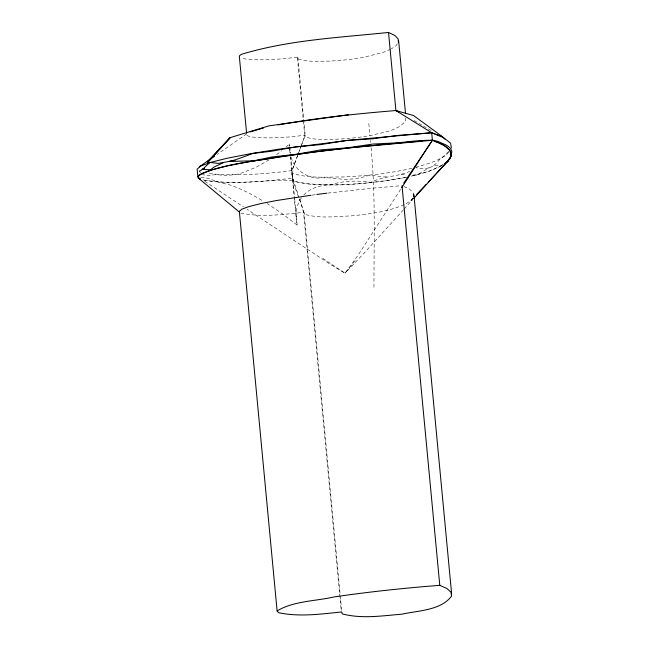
<?xml version="1.0" encoding="UTF-8"?>
<svg xmlns="http://www.w3.org/2000/svg" width="649" height="649" viewBox="0 0 649 649"><rect width="100%" height="100%" fill="white"/><g stroke="black" fill="none" stroke-linecap="round" stroke-linejoin="round"><path stroke-width="0.49" stroke-dasharray="3.25 2.43" d="M373.954 287.183C373.921 240.519 375.576 193.71 371.017 147.185M300.674 147.307L298.621 152.904L301.396 145.441M301.022 146.374L304.795 136.12L303.472 122.101M411.985 168.269C389.441 173.526 366.328 175.847 343.24 176.966C326.488 176.893 309.046 178.653 292.869 173.388L292.026 170.638L298.272 153.837M301.744 144.508L305.208 135.17L303.983 122.158M297.567 155.679L291.612 171.393C292.009 186.141 301.112 198.902 303.651 213.318L341.236 610.936M448.646 151.249C441.158 161.309 427.131 163.605 415.822 167.369M448.71 152.207L445.555 155.792L440.712 158.259L436.745 163.053L431.869 166.712L428.656 167.937L416.544 175.141L411.701 174.638M400.62 189.37L357.891 255.511L345.017 273.237L329.578 263.908L246.92 209.197M412.74 197.994L411.215 200.273L405.844 203.891M301.404 197.831C295.701 205.587 295.303 215.922 297.153 225.057L282.21 213.683L267.169 203.559M397.334 43.816L395.785 45.925L391.388 48.789M322.804 258.326L345.017 273.237L356.342 259.194M412.861 198.391L411.215 200.273L413.259 198.099M403.475 209.781L365.509 251.609L345.017 273.237M404.157 209.035L412.967 199.324M303.748 195C310.49 187.731 320.768 185.176 330.365 184.819C343.394 180.698 357.364 180.317 370.814 182.369C383.08 176.098 397.237 176.796 409.681 171.49M443.21 164.027L441.409 165.649L434.376 165.544L431.869 166.712M285.966 147.12L289.495 144.029L289.681 145.993M276.636 154.722L281.69 150.73M442.294 165.162L429.662 171.052L410.768 176.252M246.677 133.897L217.131 154.446M269.205 159.832L256.736 166.923L243.797 172.334L237.615 174.151L226.047 175.709L215.906 174.492L208.102 175.838L202.391 174.508M441.255 165.982L431.723 170.298L419.627 174.167L410.184 176.398M404.1 204.63C387.494 211.972 369.151 214.016 351.255 215.898C335.744 216.474 319.519 218.762 304.413 214.219L298.702 196.201M390.649 49.267L383.308 52.342L363.578 57.323A39.97 5.768 -5.4 0 1 328.767 61.128C318.562 61.055 307.837 62.328 298.029 58.864L297.826 57.088C280.368 59.302 262.626 60.811 245.062 58.962A39.97 5.768 -5.4 0 1 241.144 58.077M406.907 177.072C386.228 181.582 365.062 183.456 343.954 184.535C327.201 184.462 309.76 186.231 293.583 180.966L292.74 178.215L290.703 156.774M428.656 167.937L424.86 168.74L415.847 167.758M405.455 177.51C369.021 183.391 330.917 188.835 294.386 181.379A26.763 3.862 -5.4 0 0 270.114 180.755C248.153 182.061 225.811 183.943 203.997 180.203M311.926 195.13L316.809 194.449M327.786 193.078L373.759 188.064L401.001 185.768M292.026 170.638C263.948 174.127 235.441 176.301 207.201 173.445M386.585 176.755L383.543 176.99L370.117 174.979C361.323 178.029 352.018 179.611 342.704 179.319C334.462 178.11 326.496 177.339 318.18 178.094C305.135 177.672 293.04 168.059 290.574 155.087M200.809 177.266C209.911 177.331 217.707 183.367 226.834 183.992C239.96 188.007 252.193 194.457 263.883 201.563M401.05 174.492L406.525 174.516M203.096 179.895C232.675 185.014 263.113 181.42 292.74 178.215L298.386 195.252M240.779 213.042C261.531 217.488 283.142 214.454 304.032 212.296L341.707 610.92M403.84 186.506L409.332 188.981L413.21 192.656M414.135 120.544L422.596 125.508M423.44 126.011L432.745 131.471M204.751 181.29L243.553 206.966M199 170.557L200.395 172.869M289.6 146.893L290.29 153.31M368.81 123.456L369.962 135.657M297.826 57.088L303.886 121.16M297.412 58.029L303.375 121.095M289.779 146.974L290.338 152.856M292.383 174.427L294.63 198.253M294.727 199.251L297.153 225.057M289.714 149.765L290.273 155.695M290.363 156.685L296.301 219.427M370.401 140.468L370.579 142.399M405.584 117.858L405.755 120.503C397.951 131.228 382.861 132.242 370.96 135.414A39.97 5.768 -5.4 0 1 336.15 139.219C325.944 139.146 315.219 140.411 305.411 136.947L305.208 135.17C287.75 137.393 270.008 138.902 252.437 137.053A39.97 5.768 -5.4 0 1 246.701 134.286M289.495 144.029L289.568 145.944"/><path stroke-width="0.97" d="M413.648 198.578L450.252 158.242L451.866 151.566C450.268 145.498 444.078 144.403 439.268 142.009A217.066 68.259 -51.5 0 0 432.388 140.184A217.066 174.63 -14.3 0 0 411.726 141.295L398.786 142.756L372.68 144.07L346.891 147.875L321.198 149.814L296.26 154.259L271.874 156.977L253.791 160.79L229.032 161.463L218.307 163.394L209.789 162.428L203.145 168.87L199.454 171.393M428.243 182.158L448.005 161.147L451.185 155.719L449.814 150.26L443.608 145.011L432.404 140.281L350.955 147.696L313.094 152.15L250.579 161.39L227.807 165.828L211.379 169.941L201.433 173.599L197.84 176.723L200.208 179.213M401.715 187.675L432.388 140.184M403.702 183.156L432.404 140.281L431.682 132.712L395.906 110.541C356.496 113.786 317.085 117.891 278.145 124.908M207.899 162.218L230.168 137.629L268.994 125.857L348.61 114.703M207.469 162.583L230.168 137.629L207.307 161.771M416.666 194.473L426.198 184.332M277.115 610.936C293.802 600.86 315.414 601.25 334.089 596.934C369.167 591.791 404.449 588.075 439.787 585.317L447.112 588.619L450.982 592.294L451.542 596.115C440.939 610.474 417.98 610.612 401.95 614.165C382.229 615.796 361.582 619.073 342.185 613.857L341.804 611.934C320.922 614.092 299.311 617.126 278.559 612.68L277.115 610.936L239.343 211.298L242.012 209.108L249.054 206.544L260.549 203.656L276.409 200.541L310.952 195.268M448.427 159.573L450.252 158.242M444.533 163.662L447.81 161.333L451.014 156.466L450.568 151.542L446.261 146.747L437.945 142.277A26.763 3.862 -5.4 0 0 434.57 141.523M445.555 162.867L448.005 161.147M199.235 166.866L214.689 156.141M203.145 168.87L204.297 168.286L202.188 169.348L210.487 169.811L213.951 167.109L223.467 162.623M250.222 131.925L263.575 127.942M231.612 160.984L234.938 160.344L229.032 161.463L234.906 160.003L253.094 153.407L271.339 151.282L295.563 146.877L320.711 144.622L346.193 140.492L372.185 138.854L398.088 135.373L431.69 132.802L442.164 136.517L450.609 143.194L451.38 148.004M316.809 194.449L326.78 193.199M398.372 42.412L398.153 38.883L394.917 35.5L388.524 32.45C339.508 37.585 289.316 39.881 241.899 54.175A39.97 5.768 -5.4 0 0 239.319 56.195L246.604 133.28M396.101 110.614L413.559 115.538L442.164 136.517M398.648 111.847L395.906 110.541L388.524 32.45M200.573 179.083L198.156 177.875L198.756 175.327C223.345 163.41 251.674 162.218 278.153 156.944C323.397 150.341 368.867 145.49 414.427 141.669A26.763 3.862 -5.4 0 1 422.248 141.206M198.31 178.053L239.57 212.223M444.963 139.186L442.894 137.434L431.682 132.712L350.241 140.127L278.551 149.205L249.865 153.821L227.085 158.259L210.665 162.364L200.719 166.03L197.126 169.146L197.84 176.723M413.348 193.605L413.762 196.477M413.892 194.554L451.663 594.192M398.624 40.644L405.536 113.729M402.015 185.679L439.787 585.317"/></g></svg>
